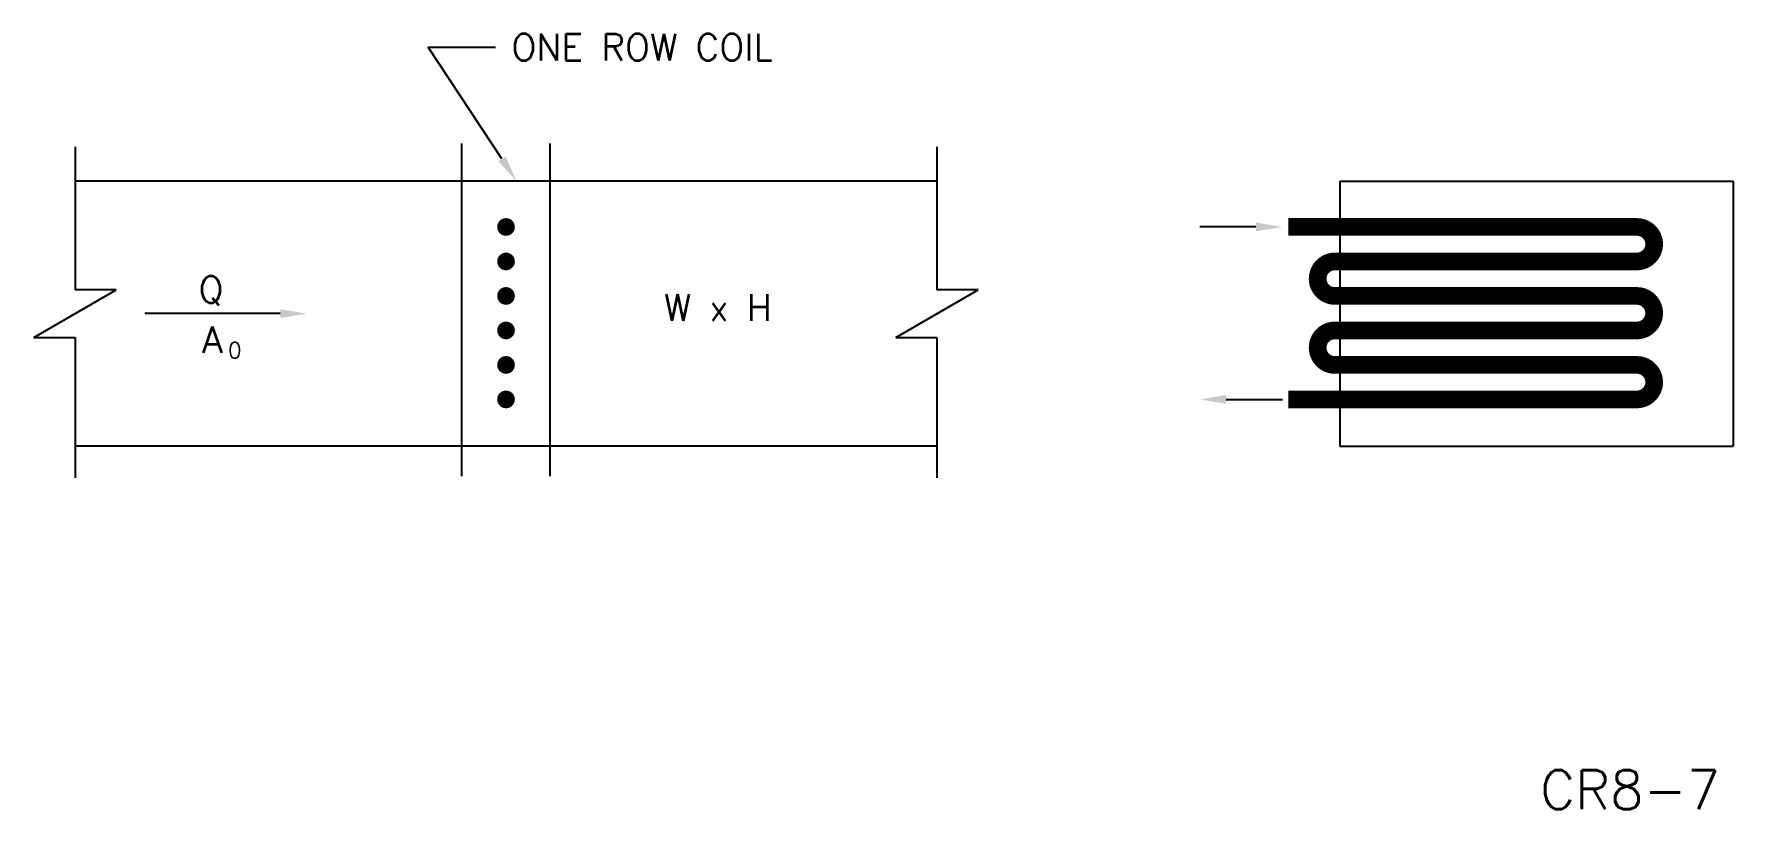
# Model space of a CAD drawing. Extents: x 1.18 to 10.8, y 1.67 to 6.06.
import ezdxf
from ezdxf.enums import TextEntityAlignment as Align

# ---------------------------------------------------------------- set-up
doc = ezdxf.new("R2010")
doc.units = 0
doc.header["$MEASUREMENT"] = 0
doc.layers.get('0').update_dxf_attribs({"linetype": 'CONTINUOUS'})
doc.layers.add('NUMBER', color=7, linetype='CONTINUOUS')
doc.styles.add('ROMANS', font='romans')

msp = doc.modelspace()

# ---------------------------------------------------------------- linework, layer by layer
for p, q in [((3.8318, 5.3527), (3.4146, 5.9853)), ((3.4146, 5.9853), (3.7954, 5.9853)), ((1.4168, 5.422), (1.4168, 4.6117)), ((3.6048, 3.5569), (3.6048, 5.4412)), ((4.1048, 3.5569), (4.1048, 5.4412)), ((6.2928, 5.422), (6.2928, 4.6117)), ((6.2928, 5.2275), (1.4168, 5.2275)), ((8.5712, 5.2275), (8.5712, 3.7275)), ((8.5712, 5.2275), (10.7961, 5.2275)), ((10.7961, 5.2275), (10.7961, 3.7275)), ((8.0975, 4.968), (7.7792, 4.968)), ((1.1845, 4.3433), (1.6492, 4.6117)), ((1.6492, 4.6117), (1.4168, 4.6117)), ((6.0605, 4.3433), (6.5252, 4.6117)), ((6.5252, 4.6117), (6.2928, 4.6117)), ((2.578, 4.4775), (1.8111, 4.4775)), ((1.1845, 4.3433), (1.4168, 4.3433)), ((1.4168, 4.3433), (1.4168, 3.5481)), ((6.0605, 4.3433), (6.2928, 4.3433)), ((6.2928, 4.3433), (6.2928, 3.5481)), ((7.9292, 3.992), (8.2475, 3.992)), ((6.2928, 3.7275), (1.4168, 3.7275)), ((8.5712, 3.7275), (10.7961, 3.7275))]:
    msp.add_line(p, q)
at = {"const_width": 0.05}
for points in [[(3.8298, 4.968, 1), (3.8798, 4.968, 1)], [(3.8298, 4.7728, 1), (3.8798, 4.7728, 1)], [(3.8298, 4.5776, 1), (3.8798, 4.5776, 1)], [(3.8298, 4.3824, 1), (3.8798, 4.3824, 1)], [(3.8298, 4.1872, 1), (3.8798, 4.1872, 1)], [(3.8298, 3.992, 1), (3.8798, 3.992, 1)]]:
    msp.add_lwpolyline(points, format="xyb", close=True, dxfattribs=at)
at = {"const_width": 0.1}
msp.add_lwpolyline([(8.2807, 3.992), (10.2525, 3.992, 1), (10.2525, 4.1872), (8.5439, 4.1872, -1), (8.5439, 4.3824), (10.2525, 4.3824, 1), (10.2525, 4.5776), (8.5439, 4.5776, -1), (8.5439, 4.7728), (10.2525, 4.7728, 1), (10.2525, 4.968), (8.2807, 4.968)], format="xyb", dxfattribs=at)
for points in [[(3.8526, 5.3665), (3.8109, 5.339), (3.9144, 5.2275)], [(8.0975, 4.993), (8.0975, 4.943), (8.2475, 4.968)], [(2.578, 4.5025), (2.578, 4.4525), (2.728, 4.4775)], [(7.9292, 4.017), (7.9292, 3.967), (7.7792, 3.992)]]:
    msp.add_solid(points)

# ---------------------------------------------------------------- texts
at = {"style": 'ROMANS'}
msp.add_text('ONE ROW COIL', height=0.15, dxfattribs=at).set_placement((3.8854, 5.9853), align=Align.MIDDLE_LEFT)
for s, height, p in [('Q', 0.15, (2.115, 4.5392)), ('W x H', 0.15, (4.7473, 4.4376)), ('A', 0.15, (2.1354, 4.2556)), ('0', 0.09, (2.2824, 4.2251))]:
    msp.add_text(s, height=height, dxfattribs=at).set_placement(p)
at = {"layer": 'NUMBER', "style": 'ROMANS'}
msp.add_text('CR8-7', height=0.22, dxfattribs=at).set_placement((9.7043, 1.6737))

doc.saveas('drawing.dxf')
